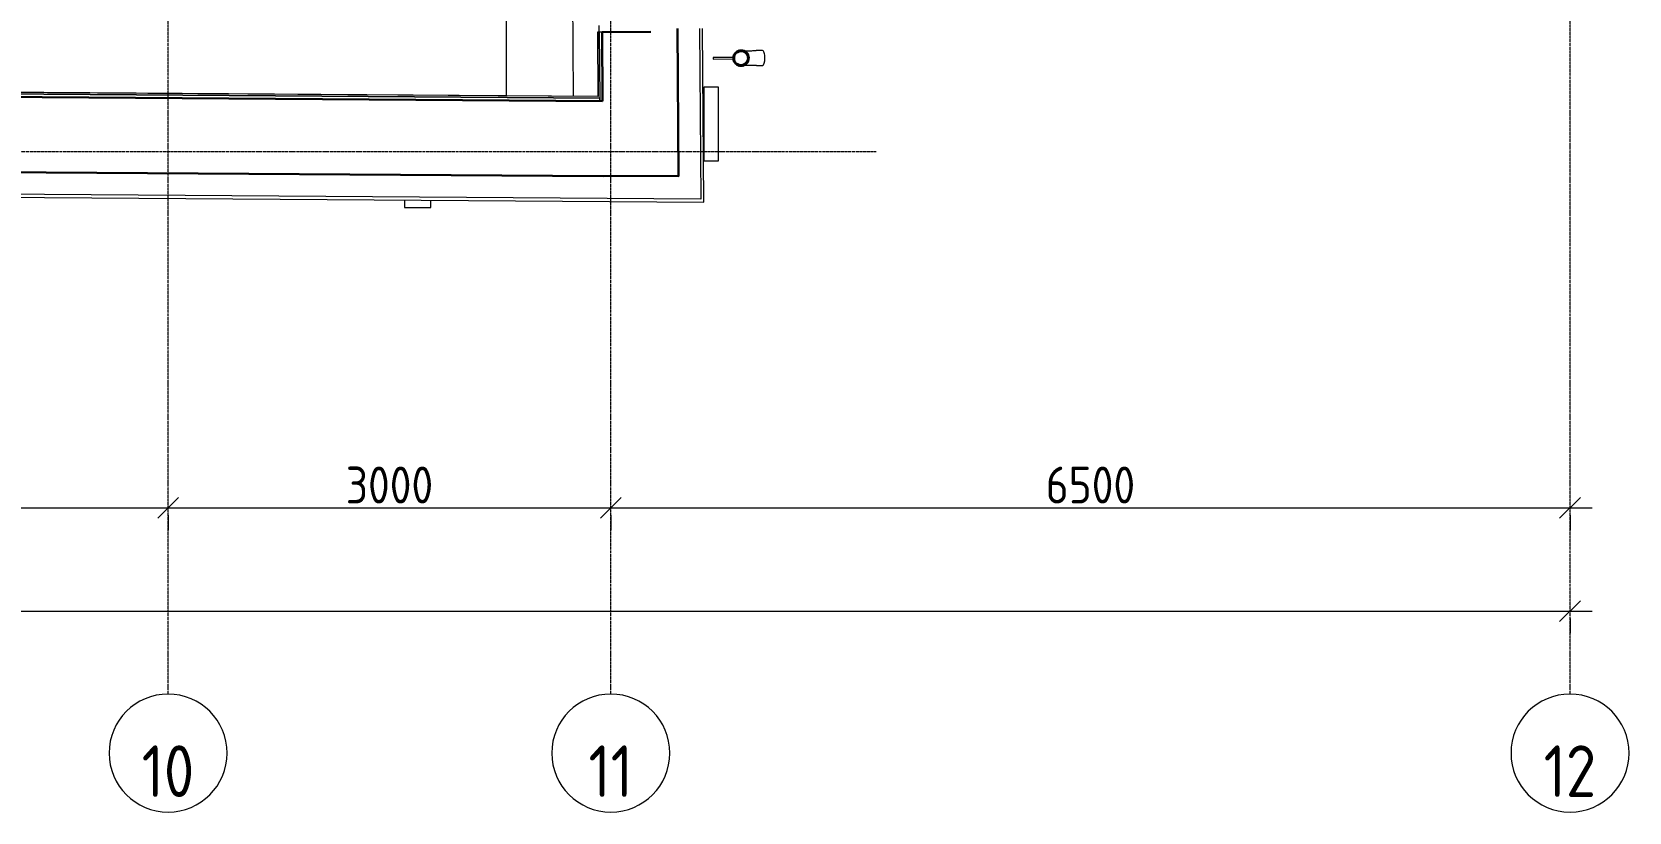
# Model space of a CAD drawing. Header units: millimetres. Extents: x -42533 to 645315, y 3457 to 82611.
# Drawn here: x 325473 to 336296, y 21993 to 27280 of the extents above; entities that cross this region are included whole.
import ezdxf

# ---------------------------------------------------------------- set-up
doc = ezdxf.new("R2010")
doc.units = ezdxf.units.MM
doc.linetypes.add('ADSK_Линия сетки', pattern=[25, 20, -2.5, 0, -2.5])
for name, color, linetype, lineweight in [('Обобщенные модели', 7, 'Continuous', 18), ('Оси', 253, 'Continuous', 9), ('Перекрытие', 7, 'Continuous', 18), ('Размеры', 7, 'Continuous', 9), ('Стены несущие', 7, 'Continuous', 30), ('Стены отделка', 7, 'Continuous', 30), ('Стены штриховка', 7, 'Continuous', 9), ('ТХ', 5, 'Continuous', 0), ('ШТРИХОВКА', 252, 'Continuous', 15)]:
    doc.layers.add(name, color=color, linetype=linetype, lineweight=lineweight)
doc.layers.add('ЭОМ_Лотки рабочие', color=5, linetype='Continuous')
doc.styles.add('GOST Common', font='GOST_Common.ttf', dxfattribs={"width": 0.9, "height": 350})
doc.styles.add('GOST Common_1', font='GOST_Common.ttf', dxfattribs={"width": 0.9, "height": 250})
doc.dimstyles.new('ADSK_Основной_2_5_мм', dxfattribs={"dimscale": 304.8, "dimtxt": 251.428749, "dimasz": 0.463911, "dimexe": 0.492126, "dimexo": 0.492126, "dimgap": 0.098425, "dimtad": 1, "dimrnd": 0.01, "dimdsep": 46, "dimtxsty": 'GOST Common_1', "dimblk1": 'OBLIQUE', "dimblk2": 'OBLIQUE', "dimsah": 1, "dimcen": 0.09, "dimdle": 0.492126, "dimazin": 2, "dimtfac": 1, "dimtdec": 4, "dimtix": 1, "dimtmove": 0, "dimatfit": 3, "dimfxl": 1, "dimtvp": 1, "dimtolj": 1, "dimtzin": 0, "dimlwd": 20, "dimlwe": 20, "dimarcsym": 2})

# ---------------------------------------------------------------- blocks, each defined once
blk = doc.blocks.new('_Oblique')
at = {"color": 0, "linetype": 'ByBlock', "lineweight": -2}
blk.add_line((-0.5, -0.5), (0.5, 0.5), dxfattribs=at)
blk = doc.blocks.new('*D1115')
at = {"layer": 'Defpoints', "color": 0, "transparency": 16777216}
for p in [(42357, -2162), (46357, -2162), (46357, -2262)]:
    blk.add_point(p, dxfattribs=at)
at = {"layer": 'Размеры', "color": 0, "lineweight": 20, "transparency": 16777216}
for p, q in [((42207, -2262), (46507, -2262)), ((42357, -2312), (42357, -2412)), ((46357, -2312), (46357, -2412))]:
    blk.add_line(p, q, dxfattribs=at)
at = {"layer": 'Размеры', "color": 0, "lineweight": 20, "transparency": 16777216, "xscale": 141.4, "yscale": 141.4, "zscale": 141.4, "rotation": 180}
blk.add_blockref('_Oblique', (42357, -2262), dxfattribs=at)
at = {"layer": 'Размеры', "color": 0, "lineweight": 20, "transparency": 16777216, "xscale": 141.4, "yscale": 141.4, "zscale": 141.4}
blk.add_blockref('_Oblique', (46357, -2262), dxfattribs=at)
at = {"layer": 'Размеры', "color": 0, "lineweight": 20, "transparency": 16777216, "insert": (44357, -2107), "char_height": 250, "width": 782.41, "attachment_point": 5, "style": 'GOST Common_1'}
blk.add_mtext('\\A1;4000', dxfattribs=at)
blk = doc.blocks.new('*D1116')
at = {"layer": 'Defpoints', "color": 0, "transparency": 16777216}
for p in [(46357, -2162), (49357, -2162), (49357, -2262)]:
    blk.add_point(p, dxfattribs=at)
at = {"layer": 'Размеры', "color": 0, "lineweight": 20, "transparency": 16777216}
for p, q in [((46207, -2262), (49507, -2262)), ((46357, -2312), (46357, -2412)), ((49357, -2312), (49357, -2412))]:
    blk.add_line(p, q, dxfattribs=at)
at = {"layer": 'Размеры', "color": 0, "lineweight": 20, "transparency": 16777216, "xscale": 141.4, "yscale": 141.4, "zscale": 141.4, "rotation": 180}
blk.add_blockref('_Oblique', (46357, -2262), dxfattribs=at)
at = {"layer": 'Размеры', "color": 0, "lineweight": 20, "transparency": 16777216, "xscale": 141.4, "yscale": 141.4, "zscale": 141.4}
blk.add_blockref('_Oblique', (49357, -2262), dxfattribs=at)
at = {"layer": 'Размеры', "color": 0, "lineweight": 20, "transparency": 16777216, "insert": (47857, -2107), "char_height": 250, "width": 756.84, "attachment_point": 5, "style": 'GOST Common_1'}
blk.add_mtext('\\A1;3000', dxfattribs=at)
blk = doc.blocks.new('*D1117')
at = {"layer": 'Defpoints', "color": 0, "transparency": 16777216}
for p in [(49357, -2162), (55857, -2162), (55857, -2262)]:
    blk.add_point(p, dxfattribs=at)
at = {"layer": 'Размеры', "color": 0, "lineweight": 20, "transparency": 16777216}
for p, q in [((49207, -2262), (56007, -2262)), ((49357, -2312), (49357, -2412)), ((55857, -2312), (55857, -2412))]:
    blk.add_line(p, q, dxfattribs=at)
at = {"layer": 'Размеры', "color": 0, "lineweight": 20, "transparency": 16777216, "xscale": 141.4, "yscale": 141.4, "zscale": 141.4, "rotation": 180}
blk.add_blockref('_Oblique', (49357, -2262), dxfattribs=at)
at = {"layer": 'Размеры', "color": 0, "lineweight": 20, "transparency": 16777216, "xscale": 141.4, "yscale": 141.4, "zscale": 141.4}
blk.add_blockref('_Oblique', (55857, -2262), dxfattribs=at)
at = {"layer": 'Размеры', "color": 0, "lineweight": 20, "transparency": 16777216, "insert": (52607, -2107), "char_height": 250, "width": 756.84, "attachment_point": 5, "style": 'GOST Common_1'}
blk.add_mtext('\\A1;6500', dxfattribs=at)
blk = doc.blocks.new('*D1118')
at = {"layer": 'Defpoints', "color": 0, "transparency": 16777216}
for p in [(-5993, -2862), (55857, -2862), (55857, -2962)]:
    blk.add_point(p, dxfattribs=at)
at = {"layer": 'Размеры', "color": 0, "lineweight": 20, "transparency": 16777216}
for p, q in [((-6143, -2962), (56007, -2962)), ((-5993, -3012), (-5993, -3112)), ((55857, -3012), (55857, -3112))]:
    blk.add_line(p, q, dxfattribs=at)
at = {"layer": 'Размеры', "color": 0, "lineweight": 20, "transparency": 16777216, "xscale": 141.4, "yscale": 141.4, "zscale": 141.4, "rotation": 180}
blk.add_blockref('_Oblique', (-5993, -2962), dxfattribs=at)
at = {"layer": 'Размеры', "color": 0, "lineweight": 20, "transparency": 16777216, "xscale": 141.4, "yscale": 141.4, "zscale": 141.4}
blk.add_blockref('_Oblique', (55857, -2962), dxfattribs=at)
at = {"layer": 'Размеры', "color": 0, "lineweight": 20, "transparency": 16777216, "insert": (24932, -2807), "char_height": 250, "width": 889.8, "attachment_point": 5, "style": 'GOST Common_1'}
blk.add_mtext('\\A1;61850', dxfattribs=at)
blk = doc.blocks.new('ТХ 3 этаж')
at = {"layer": 'ТХ', "color": 8}
blk.add_line((55660, 413), (55660, 7448), dxfattribs=at)
blk = doc.blocks.new('План 3 этажа')
at = {"layer": 'Обобщенные модели', "color": 8}
for p, q in [((50188.604, 791.032), (50049.467, 789.976)), ((50049.467, 789.976), (50049.543, 779.976)), ((50049.543, 779.976), (50188.68, 781.032)), ((50385.267, 837.526), (50342.764, 837.203)), ((50343.523, 737.206), (50386.026, 737.528))]:
    blk.add_line(p, q, dxfattribs=at)
at = {"layer": 'Обобщенные модели', "color": 8, "flags": 128}
for points in [[(50252.136, 836.515), (50253.407, 836.525), (50256.07, 836.545), (50258.946, 836.567), (50262.031, 836.59), (50265.319, 836.615), (50268.805, 836.642), (50272.483, 836.67), (50276.348, 836.699), (50280.393, 836.73), (50284.613, 836.762), (50288.999, 836.795), (50293.546, 836.829), (50298.245, 836.865), (50303.09, 836.902), (50308.073, 836.94), (50313.185, 836.978), (50318.418, 837.018), (50323.765, 837.059), (50329.216, 837.1), (50334.763, 837.142), (50340.397, 837.185), (50342.764, 837.203)], [(50343.523, 737.206), (50337.856, 737.163), (50332.271, 737.12), (50326.779, 737.079), (50321.388, 737.038), (50316.106, 736.998), (50310.942, 736.959), (50305.905, 736.92), (50301.002, 736.883), (50296.241, 736.847), (50291.63, 736.812), (50287.176, 736.778), (50282.886, 736.746), (50278.768, 736.714), (50274.827, 736.684), (50271.07, 736.656), (50267.504, 736.629), (50264.133, 736.603), (50260.963, 736.579), (50258, 736.557), (50255.247, 736.536), (50252.895, 736.518)]]:
    blk.add_lwpolyline(points, dxfattribs=at)
at = {"layer": 'Обобщенные модели', "color": 8}
for start, end in [(0.4348438, 180.4348438), (180.4348438, 0.4348438)]:
    blk.add_arc((50239.499, 786.418), 52, start, end, dxfattribs=at)
at = {"layer": 'Обобщенные модели', "color": 8, "lineweight": 40}
for start, end in [(0.4348438, 180.4348438), (180.4348438, 0.4348438)]:
    blk.add_arc((50239.499, 786.418), 50, start, end, dxfattribs=at)
at = {"layer": 'Обобщенные модели', "color": 8}
for start_param, end_param in [(4.71238898, 6.283185307), (3.141592654, 4.71238898)]:
    blk.add_ellipse((50385.647, 787.527), major_axis=(-0.379, 49.999), ratio=0.309016994, start_param=start_param, end_param=end_param, dxfattribs=at)
at = {"layer": 'Оси', "color": 8, "linetype": 'ADSK_Линия сетки'}
for p, q in [((49356.908, -3523.688), (49356.908, 43515.246)), ((55856.908, -3523.688), (55856.908, 43515.246)), ((46356.908, -3523.688), (46356.908, 42848.902)), ((-10051.774, 153.902), (51155.436, 153.902))]:
    blk.add_line(p, q, dxfattribs=at)
at = {"layer": 'Оси', "color": 8, "lineweight": 20}
for centre, start, end in [((46356.908, -3923.688), 360, 180), ((49356.908, -3923.688), 360, 180), ((55856.908, -3923.688), 360, 180), ((46356.908, -3923.688), 180, 360), ((49356.908, -3923.688), 180, 360), ((55856.908, -3923.688), 180, 360)]:
    blk.add_arc(centre, 400, start, end, dxfattribs=at)
at = {"layer": 'Перекрытие', "color": 8}
for p, q in [((49049.568, 7361.402), (49101.427, 528.46)), ((49278.137, 962.571), (49277.801, 1006.891))]:
    blk.add_line(p, q, dxfattribs=at)
at = {"layer": 'Стены несущие', "color": 8}
for p, q in [((49807.97, 986.593), (49815.54, -10.831)), ((49628.127, 965.227), (49298.137, 962.723)), ((49301.684, 495.338), (49298.137, 962.723)), ((49301.684, 495.338), (42512.175, 542.879)), ((42005.991, 36.411), (49305.555, -14.702)), ((49305.555, -14.702), (49815.54, -10.831))]:
    blk.add_line(p, q, dxfattribs=at)
at = {"layer": 'Стены отделка', "color": 8, "lineweight": 9}
for p, q in [((49986.901, -189.477), (49977.965, 987.883)), ((49298.137, 962.723), (49266.138, 962.48)), ((49266.138, 962.48), (49269.441, 527.273)), ((49278.137, 962.571), (49278.16, 959.571)), ((44672.343, 547.754), (49281.533, 515.188)), ((49281.826, 515.185), (44674.569, 547.738)), ((49269.441, 527.273), (44684.343, 559.67)), ((50086.901, 590.559), (49986.901, 590.559)), ((49986.901, 590.559), (49986.901, 90.559)), ((50086.901, 90.559), (50086.901, 590.559)), ((44674.428, 527.739), (49281.685, 495.186)), ((49281.533, 515.188), (49281.685, 495.186)), ((49281.685, 495.186), (49281.826, 515.185)), ((49281.685, 495.186), (49301.684, 495.338)), ((49986.901, 90.559), (50086.901, 90.559)), ((49815.597, -18.273), (49305.555, -14.702)), ((49815.54, -10.831), (49815.597, -18.273)), ((41837.263, -132.412), (49986.901, -189.477)), ((49966.748, -169.335), (41857.113, -112.55)), ((47958.412, -175.273), (47958.062, -225.272)), ((48138.049, -226.532), (48138.4, -176.533)), ((47958.062, -225.272), (48138.049, -226.532))]:
    blk.add_line(p, q, dxfattribs=at)
at = {"layer": 'Стены штриховка', "color": 8}
for p, q in [((49957.966, 987.731), (49966.748, -169.335)), ((49268.138, 962.495), (49271.456, 525.259)), ((49278.16, 959.571), (49281.533, 515.188)), ((49271.456, 525.259), (44682.343, 557.684))]:
    blk.add_line(p, q, dxfattribs=at)
at = {"layer": 'ЭОМ_Лотки рабочие'}
blk.add_blockref('ТХ 3 этаж', (-7010.895, 118.542), dxfattribs=at)
at = {"layer": 'Оси', "color": 8, "char_height": 350, "attachment_point": 5, "line_spacing_factor": 1.022766, "style": 'GOST Common'}
for s, insert, width in [('\\pxqc,t0.25714,0.51429,0.77143,1.02857,1.28571,1.54286,1.8,2.05714,2.31429,2.57143,2.82857,3.08571,3.34286,3.6,3.85714,4.11429,4.37143,4.62857,4.88571,5.14286,5.4,5.65714,5.91429,6.17143,6.42857,6.68571,6.94286,7.2,7.45714,7.71429,7.97143,8.22857;{10}', (46356.077, -4046.592), 387), ('\\pxqc,t0.25714,0.51429,0.77143,1.02857,1.28571,1.54286,1.8,2.05714,2.31429,2.57143,2.82857,3.08571,3.34286,3.6,3.85714,4.11429,4.37143,4.62857,4.88571,5.14286,5.4,5.65714,5.91429,6.17143,6.42857,6.68571,6.94286,7.2,7.45714,7.71429,7.97143,8.22857;{11}', (49356.077, -4046.592), 315.9), ('\\pxqc,t0.25714,0.51429,0.77143,1.02857,1.28571,1.54286,1.8,2.05714,2.31429,2.57143,2.82857,3.08571,3.34286,3.6,3.85714,4.11429,4.37143,4.62857,4.88571,5.14286,5.4,5.65714,5.91429,6.17143,6.42857,6.68571,6.94286,7.2,7.45714,7.71429,7.97143,8.22857;{12}', (55856.077, -4046.592), 387)]:
    blk.add_mtext(s, dxfattribs=dict(at, insert=insert, width=width))
at = {"layer": 'Размеры', "color": 8, "lineweight": 20}
for base, p1, p2, override, picture, middle in [((46356.908, -2261.837), (42356.908, -2161.853), (46356.908, -2161.853), {"dimpost": '<>', "dimfxl": 4000}, '*D1115', (44356.908, -2106.837)), ((49356.908, -2261.837), (46356.908, -2161.853), (49356.908, -2161.853), {"dimpost": '<>', "dimfxl": 3000}, '*D1116', (47856.908, -2106.837)), ((55856.908, -2261.837), (49356.908, -2161.853), (55856.908, -2161.853), {"dimpost": '<>', "dimfxl": 6500}, '*D1117', (52606.908, -2106.837)), ((55856.908, -2961.837), (-5993.092, -2861.853), (55856.908, -2861.853), {"dimpost": '<>', "dimfxl": 61850}, '*D1118', (24931.908, -2806.837))]:
    dim = blk.add_linear_dim(base=base, p1=p1, p2=p2, dimstyle='ADSK_Основной_2_5_мм', override=override, dxfattribs=at)
    dim.commit()
    dim.dimension.update_dxf_attribs({"geometry": picture, "text_midpoint": middle})

msp = doc.modelspace()

# ---------------------------------------------------------------- block references
at = {"layer": 'ШТРИХОВКА'}
msp.add_blockref('План 3 этажа', (280039.2, 26316.4), dxfattribs=at)

doc.saveas('drawing.dxf')
